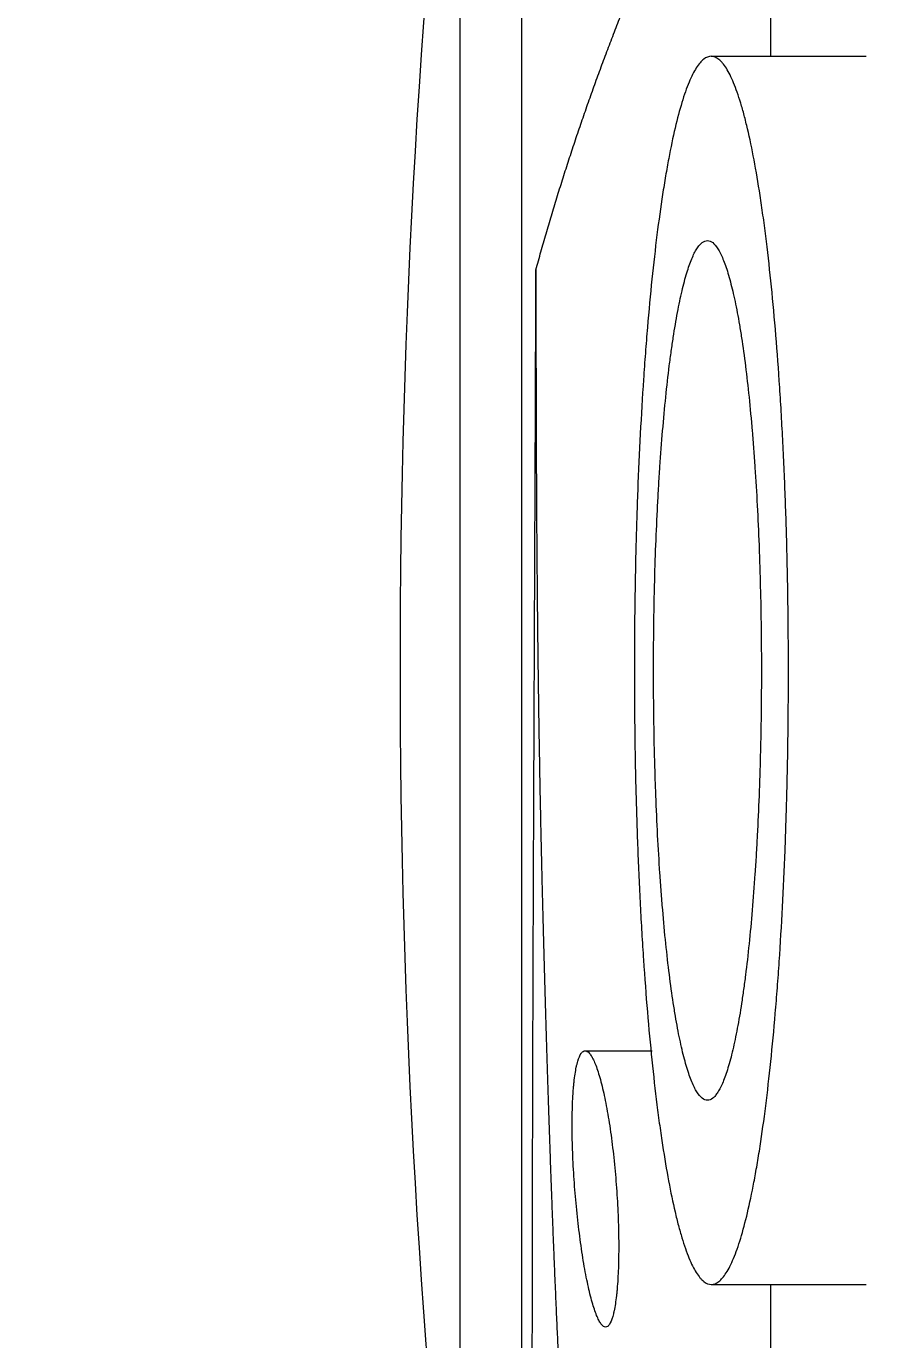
# Model space of a CAD drawing. Extents: x 541 to 1062, y 0 to 382.
# Drawn here: x 769.05 to 774.63, y 271.69 to 280.25 of the extents above; entities that cross this region are included whole.
import ezdxf

# ---------------------------------------------------------------- set-up
doc = ezdxf.new("R2010")
doc.units = 0
doc.header["$LTSCALE"] = 10
doc.header["$MEASUREMENT"] = 0
doc.header["$PDMODE"] = 3
doc.header["$PDSIZE"] = -10
doc.layers.get('0').update_dxf_attribs({"linetype": 'CONTINUOUS'})
doc.layers.get('DEFPOINTS').update_dxf_attribs({"linetype": 'CONTINUOUS'})
doc.layers.add('1', color=7, linetype='CONTINUOUS')
doc.styles.add('Daelim Dimension', font='')
doc.styles.get('Daelim Dimension').set_extended_font_data('NanumGothic')
doc.dimstyles.new('DEFAULT', dxfattribs={"dimscale": 2, "dimtxt": 2, "dimasz": 2, "dimexe": 0, "dimexo": 2, "dimgap": 1, "dimtad": 1, "dimdec": 1, "dimzin": 9, "dimdsep": 46, "dimtxsty": 'Daelim Dimension', "dimcen": 0.5, "dimclrd": 252, "dimclre": 252, "dimclrt": 3, "dimadec": 1, "dimazin": 0, "dimtfac": 1, "dimtdec": 1, "dimtix": 1, "dimtmove": 0, "dimatfit": 3, "dimfxl": 1, "dimtolj": 1, "dimtzin": 1, "dimlwd": 9, "dimlwe": 9, "dimarcsym": 0})

# ---------------------------------------------------------------- blocks, each defined once
blk = doc.blocks.new('*D9')
at = {"color": 5, "linetype": 'ByBlock', "lineweight": 9, "ltscale": 0.5, "transparency": 16777216}
for p, q in [((729.6377, 97.5389), (729.6377, 341.2206)), ((733.6377, 341.2206), (805.042, 341.2206)), ((809.042, 265.765), (809.042, 341.2206))]:
    blk.add_line(p, q, dxfattribs=at)
at = {"color": 5, "ltscale": 0.5, "transparency": 16777216}
for points in [[(733.6377, 341.8873), (733.6377, 340.5539), (729.6377, 341.2206)], [(805.042, 341.8873), (805.042, 340.5539), (809.042, 341.2206)]]:
    blk.add_solid(points, dxfattribs=at)
at = {"layer": 'DEFPOINTS', "color": 0, "ltscale": 0.5, "transparency": 16777216}
for p in [(809.042, 341.2206), (809.042, 261.765), (729.6377, 93.5389)]:
    blk.add_point(p, dxfattribs=at)
at = {"color": 7, "ltscale": 0.5, "transparency": 16777216, "insert": (769.3398, 346.2206), "char_height": 6, "attachment_point": 5, "style": 'Daelim Dimension'}
blk.add_mtext('\\A1;79.4', dxfattribs=at)

msp = doc.modelspace()

# ---------------------------------------------------------------- linework, layer by layer
at = {"layer": '1', "color": 7, "linetype": 'Continuous', "lineweight": 18}
for p, q in [((772.2768, 283.2922), (772.2768, 268.8567)), ((773.5128, 280.0535), (774.521, 280.0535)), ((772.6906, 273.576), (773.1274, 273.576)), ((773.5128, 272.0535), (774.521, 272.0535))]:
    msp.add_line(p, q, dxfattribs=at)
at = {"layer": '1', "color": 7, "linetype": 'Continuous', "lineweight": 13}
msp.add_line((771.8758, 269.4579), (771.8758, 282.7874), dxfattribs=at)
at = {"layer": '1', "color": 7, "linetype": 'Continuous', "lineweight": 18}
msp.add_arc((829.2846, 276.0745), 57.8, 173.330601, 186.669399, dxfattribs=at)
at = {"layer": '1', "color": 7, "linetype": 'Continuous', "lineweight": 13}
msp.add_open_spline([(772.3702, 278.6629), (772.3756, 278.6825), (772.3864, 278.7217), (772.4029, 278.7806), (772.4196, 278.8393), (772.4365, 278.898), (772.4537, 278.9566), (772.4711, 279.0151), (772.4887, 279.0736), (772.5066, 279.1319), (772.5246, 279.1902), (772.5429, 279.2484), (772.5614, 279.3066), (772.5802, 279.3646), (772.5991, 279.4226), (772.6183, 279.4805), (772.6377, 279.5384), (772.6573, 279.5961), (772.6771, 279.6538), (772.6971, 279.7114), (772.7174, 279.769), (772.7378, 279.8264), (772.7585, 279.8838), (772.7794, 279.9411), (772.8005, 279.9983), (772.8218, 280.0554), (772.8433, 280.1125), (772.8651, 280.1694), (772.887, 280.2263), (772.9092, 280.2832), (772.9315, 280.3399), (772.9541, 280.3966), (772.9769, 280.4531), (772.9998, 280.5096), (773.023, 280.5661), (773.0464, 280.6224), (773.07, 280.6787), (773.0938, 280.7349), (773.1177, 280.791), (773.1419, 280.847), (773.1663, 280.9029), (773.1909, 280.9588), (773.2157, 281.0146), (773.2407, 281.0703), (773.2659, 281.1259), (773.2912, 281.1814), (773.3168, 281.2369), (773.3426, 281.2923), (773.3685, 281.3476), (773.3947, 281.4028), (773.421, 281.4579), (773.4476, 281.513), (773.4743, 281.5679), (773.5012, 281.6228), (773.5283, 281.6776), (773.5556, 281.7324), (773.5831, 281.787), (773.6108, 281.8416), (773.6386, 281.896), (773.6667, 281.9504), (773.6949, 282.0048), (773.7233, 282.059), (773.7502, 282.11), (773.7678, 282.143), (773.7757, 282.1579)], degree=3, knots=[0, 0, 0, 0, 0.016666, 0.033317, 0.04995, 0.066568, 0.083169, 0.099753, 0.116322, 0.132874, 0.149409, 0.165929, 0.182432, 0.198919, 0.215389, 0.231843, 0.248281, 0.264703, 0.281108, 0.297497, 0.31387, 0.330227, 0.346567, 0.362892, 0.3792, 0.395491, 0.411767, 0.428027, 0.44427, 0.460497, 0.476708, 0.492903, 0.509082, 0.525245, 0.541392, 0.557522, 0.573637, 0.589735, 0.605818, 0.621884, 0.637934, 0.653969, 0.669987, 0.685989, 0.701976, 0.717946, 0.733901, 0.749839, 0.765762, 0.781668, 0.797559, 0.813434, 0.829293, 0.845136, 0.860963, 0.876775, 0.89257, 0.90835, 0.924114, 0.939863, 0.955595, 0.971312, 0.987013, 1, 1, 1, 1], dxfattribs=at)
at = {"layer": '1', "color": 7, "linetype": 'Continuous', "lineweight": 18}
for points, knots in [([(773.8976, 282.1635), (773.8976, 281.9577), (773.8976, 281.7507), (773.8976, 281.2599), (773.8976, 280.7673), (773.8976, 280.2678), (773.8976, 280.0558)], [0, 0, 0, 0, 0.298825, 0.298825, 0.704012, 1, 1, 1, 1]), ([(773.5128, 280.0535), (773.4963, 280.0536), (773.4799, 280.0472), (773.4474, 280.0221), (773.4152, 279.9843), (773.3835, 279.9218), (773.36, 279.8653), (773.3521, 279.8449), (773.3366, 279.8008), (773.3289, 279.7773), (773.3062, 279.7027), (773.2767, 279.5919), (773.2487, 279.4589), (773.2283, 279.3508), (773.2182, 279.2946), (773.2084, 279.2352), (773.2019, 279.1949), (773.1986, 279.1744), (773.1826, 279.0702), (773.1583, 278.8947), (773.1253, 278.606), (773.1057, 278.3965), (773.0943, 278.2601), (773.092, 278.2326), (773.0876, 278.1769), (773.0854, 278.1488), (773.079, 278.0639), (773.0749, 278.0067), (773.0633, 277.8333), (773.0492, 277.5971), (773.0381, 277.3512), (773.0309, 277.1632), (773.0276, 277.0682), (773.0247, 276.9719), (773.0229, 276.9073), (773.022, 276.8749), (773.018, 276.7128), (773.0156, 276.5828), (773.0123, 276.3223), (773.0115, 276.1917), (773.0115, 275.9299), (773.0123, 275.7987), (773.0147, 275.6015), (773.0157, 275.5355), (773.0181, 275.4048), (773.0196, 275.3399), (773.0244, 275.1467), (773.0324, 274.8929), (773.0434, 274.6464), (773.0528, 274.4644), (773.0562, 274.4041), (773.0615, 274.3145), (773.0633, 274.2847), (773.067, 274.2257), (773.0766, 274.0793), (773.0956, 273.8267), (773.1151, 273.6172), (773.1358, 273.4152), (773.1469, 273.3179), (773.1615, 273.2013), (773.1645, 273.1782), (773.1705, 273.1328), (773.1795, 273.0658), (773.1888, 273.0017), (773.2078, 272.8776), (773.234, 272.7226), (773.2621, 272.5884), (773.2838, 272.4958), (773.2911, 272.4662), (773.3061, 272.4098), (773.3136, 272.3832), (773.3363, 272.3081), (773.3671, 272.2204), (773.3987, 272.157), (773.4227, 272.1186), (773.4348, 272.1018), (773.447, 272.0884), (773.4552, 272.0802), (773.4593, 272.0766), (773.4798, 272.0602), (773.4963, 272.0536), (773.5128, 272.0535)], [0, 0, 0, 0, 0.03125, 0.03125, 0.0625, 0.09375, 0.09375, 0.109375, 0.109375, 0.125, 0.125, 0.15625, 0.1875, 0.1875, 0.203125, 0.210938, 0.210938, 0.21875, 0.21875, 0.25, 0.28125, 0.3125, 0.3125, 0.320313, 0.320313, 0.328125, 0.328125, 0.34375, 0.34375, 0.375, 0.40625, 0.40625, 0.421875, 0.429688, 0.429688, 0.4375, 0.4375, 0.46875, 0.46875, 0.5, 0.5, 0.53125, 0.53125, 0.546875, 0.546875, 0.5625, 0.5625, 0.59375, 0.625, 0.625, 0.640625, 0.640625, 0.648438, 0.648438, 0.65625, 0.6875, 0.71875, 0.71875, 0.75, 0.75, 0.757812, 0.757812, 0.765625, 0.78125, 0.78125, 0.8125, 0.84375, 0.84375, 0.859375, 0.859375, 0.875, 0.875, 0.90625, 0.9375, 0.9375, 0.953125, 0.960937, 0.960937, 0.96875, 0.96875, 1, 1, 1, 1]), ([(773.5128, 272.0535), (773.5293, 272.0533), (773.5457, 272.0597), (773.5782, 272.0849), (773.6104, 272.1226), (773.6422, 272.1851), (773.6657, 272.2416), (773.6736, 272.2621), (773.6892, 272.3061), (773.6969, 272.3296), (773.7196, 272.4042), (773.7492, 272.515), (773.7773, 272.648), (773.7978, 272.7561), (773.8079, 272.8123), (773.8178, 272.8717), (773.8243, 272.912), (773.8276, 272.9325), (773.8436, 273.0367), (773.8681, 273.2122), (773.9012, 273.5009), (773.9208, 273.7104), (773.9324, 273.8468), (773.9347, 273.8743), (773.9391, 273.93), (773.9413, 273.9581), (773.9477, 274.0429), (773.9518, 274.1001), (773.9636, 274.2736), (773.9777, 274.5098), (773.9888, 274.7556), (773.9961, 274.9437), (773.9994, 275.0387), (774.0023, 275.135), (774.0041, 275.1996), (774.005, 275.232), (774.0091, 275.3941), (774.0115, 275.5241), (774.0148, 275.7846), (774.0156, 275.9152), (774.0156, 276.177), (774.0148, 276.3082), (774.0124, 276.5055), (774.0114, 276.5714), (774.0089, 276.7021), (774.0075, 276.767), (774.0027, 276.9602), (773.9946, 277.214), (773.9835, 277.4605), (773.974, 277.6426), (773.9707, 277.7028), (773.9653, 277.7924), (773.9635, 277.8222), (773.9598, 277.8812), (773.9502, 278.0276), (773.9311, 278.2802), (773.9115, 278.4898), (773.8906, 278.6918), (773.8795, 278.789), (773.8648, 278.9056), (773.8618, 278.9287), (773.8558, 278.9741), (773.8467, 279.0411), (773.8374, 279.1052), (773.8183, 279.2293), (773.792, 279.3843), (773.7639, 279.5185), (773.7421, 279.6112), (773.7347, 279.6407), (773.7198, 279.6971), (773.7122, 279.7237), (773.6894, 279.7988), (773.6586, 279.8865), (773.627, 279.9499), (773.6029, 279.9883), (773.5908, 280.0051), (773.5786, 280.0185), (773.5704, 280.0267), (773.5663, 280.0303), (773.5458, 280.0467), (773.5293, 280.0533), (773.5128, 280.0535)], [0, 0, 0, 0, 0.03125, 0.03125, 0.0625, 0.09375, 0.09375, 0.109375, 0.109375, 0.125, 0.125, 0.15625, 0.1875, 0.1875, 0.203125, 0.210938, 0.210938, 0.21875, 0.21875, 0.25, 0.28125, 0.3125, 0.3125, 0.320313, 0.320313, 0.328125, 0.328125, 0.34375, 0.34375, 0.375, 0.40625, 0.40625, 0.421875, 0.429688, 0.429688, 0.4375, 0.4375, 0.46875, 0.46875, 0.5, 0.5, 0.53125, 0.53125, 0.546875, 0.546875, 0.5625, 0.5625, 0.59375, 0.625, 0.625, 0.640625, 0.640625, 0.648438, 0.648438, 0.65625, 0.6875, 0.71875, 0.71875, 0.75, 0.75, 0.757813, 0.757813, 0.765625, 0.78125, 0.78125, 0.8125, 0.84375, 0.84375, 0.859375, 0.859375, 0.875, 0.875, 0.90625, 0.9375, 0.9375, 0.953125, 0.960938, 0.960938, 0.96875, 0.96875, 1, 1, 1, 1]), ([(773.4874, 273.2535), (773.4759, 273.2535), (773.4644, 273.2582), (773.4417, 273.2762), (773.4191, 273.303), (773.3969, 273.3471), (773.3805, 273.3869), (773.375, 273.4013), (773.3641, 273.4324), (773.3587, 273.4489), (773.3428, 273.5014), (773.3221, 273.5793), (773.3025, 273.6727), (773.2882, 273.7486), (773.2812, 273.7881), (773.2743, 273.8298), (773.2698, 273.858), (773.2675, 273.8725), (773.2563, 273.9456), (773.2392, 274.0687), (773.2162, 274.2712), (773.2024, 274.4181), (773.1944, 274.5136), (773.1928, 274.533), (773.1897, 274.572), (773.1882, 274.5917), (773.1837, 274.6512), (773.1808, 274.6912), (773.1727, 274.8128), (773.1628, 274.9783), (773.1551, 275.1505), (773.15, 275.2822), (773.1477, 275.3488), (773.1457, 275.4162), (773.1444, 275.4615), (773.1438, 275.4842), (773.141, 275.5977), (773.1376, 275.7797), (773.1359, 276.0539), (773.137, 276.2376), (773.1387, 276.3756), (773.1394, 276.4218), (773.1411, 276.5133), (773.1421, 276.5586), (773.1454, 276.6938), (773.151, 276.8714), (773.1588, 277.0438), (773.1654, 277.1712), (773.1677, 277.2133), (773.1714, 277.2759), (773.1727, 277.2968), (773.1753, 277.3381), (773.182, 277.4404), (773.1953, 277.617), (773.2158, 277.8367), (773.2313, 277.9726), (773.2435, 278.0704), (773.2477, 278.1021), (773.2563, 278.1636), (773.2606, 278.1934), (773.2739, 278.2801), (773.2923, 278.3883), (773.3119, 278.4819), (773.3271, 278.5465), (773.3323, 278.5671), (773.3427, 278.6064), (773.348, 278.6249), (773.3639, 278.6772), (773.3854, 278.7383), (773.4075, 278.7823), (773.4244, 278.8089), (773.43, 278.8167), (773.4414, 278.83), (773.4471, 278.8357), (773.4643, 278.8491), (773.4759, 278.8535), (773.4874, 278.8535)], [0, 0, 0, 0, 0.03125, 0.03125, 0.0625, 0.09375, 0.09375, 0.109375, 0.109375, 0.125, 0.125, 0.15625, 0.1875, 0.1875, 0.203125, 0.210937, 0.210937, 0.21875, 0.21875, 0.25, 0.28125, 0.3125, 0.3125, 0.320312, 0.320312, 0.328125, 0.328125, 0.34375, 0.34375, 0.375, 0.40625, 0.40625, 0.421875, 0.429687, 0.429687, 0.4375, 0.4375, 0.46875, 0.5, 0.53125, 0.53125, 0.546875, 0.546875, 0.5625, 0.5625, 0.59375, 0.625, 0.625, 0.640625, 0.640625, 0.648437, 0.648437, 0.65625, 0.6875, 0.71875, 0.75, 0.75, 0.765625, 0.765625, 0.78125, 0.78125, 0.8125, 0.84375, 0.84375, 0.859375, 0.859375, 0.875, 0.875, 0.90625, 0.9375, 0.9375, 0.953125, 0.953125, 0.96875, 0.96875, 1, 1, 1, 1]), ([(773.4874, 278.8535), (773.499, 278.8534), (773.5105, 278.8487), (773.5332, 278.8307), (773.5558, 278.8039), (773.578, 278.7598), (773.5945, 278.72), (773.6, 278.7056), (773.6109, 278.6745), (773.6162, 278.658), (773.6322, 278.6055), (773.6529, 278.5276), (773.6725, 278.4342), (773.6869, 278.3583), (773.6939, 278.3188), (773.7008, 278.2772), (773.7054, 278.2489), (773.7077, 278.2345), (773.7189, 278.1613), (773.736, 278.0382), (773.7592, 277.8357), (773.7729, 277.6889), (773.781, 277.5933), (773.7826, 277.574), (773.7857, 277.535), (773.7872, 277.5152), (773.7917, 277.4558), (773.7946, 277.4157), (773.8028, 277.2941), (773.8127, 277.1286), (773.8205, 276.9564), (773.8255, 276.8247), (773.8279, 276.7582), (773.8299, 276.6907), (773.8312, 276.6455), (773.8318, 276.6227), (773.8346, 276.5092), (773.838, 276.3272), (773.8398, 276.053), (773.8387, 275.8693), (773.837, 275.7313), (773.8362, 275.6851), (773.8345, 275.5936), (773.8335, 275.5483), (773.8301, 275.4131), (773.8245, 275.2355), (773.8168, 275.0631), (773.8101, 274.9357), (773.8078, 274.8936), (773.804, 274.831), (773.8028, 274.8101), (773.8001, 274.7688), (773.7934, 274.6665), (773.7801, 274.4899), (773.7595, 274.2702), (773.744, 274.1343), (773.7317, 274.0365), (773.7275, 274.0048), (773.7189, 273.9433), (773.7145, 273.9135), (773.7012, 273.8268), (773.6828, 273.7186), (773.6631, 273.625), (773.6479, 273.5604), (773.6427, 273.5398), (773.6323, 273.5005), (773.627, 273.482), (773.611, 273.4297), (773.5895, 273.3686), (773.5674, 273.3246), (773.5505, 273.298), (773.5449, 273.2903), (773.5335, 273.2769), (773.5278, 273.2713), (773.5105, 273.2578), (773.499, 273.2534), (773.4874, 273.2535)], [0, 0, 0, 0, 0.03125, 0.03125, 0.0625, 0.09375, 0.09375, 0.109375, 0.109375, 0.125, 0.125, 0.15625, 0.1875, 0.1875, 0.203125, 0.210938, 0.210938, 0.21875, 0.21875, 0.25, 0.28125, 0.3125, 0.3125, 0.320313, 0.320313, 0.328125, 0.328125, 0.34375, 0.34375, 0.375, 0.40625, 0.40625, 0.421875, 0.429688, 0.429688, 0.4375, 0.4375, 0.46875, 0.5, 0.53125, 0.53125, 0.546875, 0.546875, 0.5625, 0.5625, 0.59375, 0.625, 0.625, 0.640625, 0.640625, 0.648438, 0.648438, 0.65625, 0.6875, 0.71875, 0.75, 0.75, 0.765625, 0.765625, 0.78125, 0.78125, 0.8125, 0.84375, 0.84375, 0.859375, 0.859375, 0.875, 0.875, 0.90625, 0.9375, 0.9375, 0.953125, 0.953125, 0.96875, 0.96875, 1, 1, 1, 1]), ([(772.3463, 271.1101), (772.3463, 271.1214), (772.3463, 271.144), (772.3463, 271.1782), (772.3463, 271.2124), (772.3463, 271.2467), (772.3464, 271.2812), (772.3464, 271.3157), (772.3464, 271.3504), (772.3464, 271.3852), (772.3464, 271.4201), (772.3465, 271.4551), (772.3465, 271.4902), (772.3465, 271.5254), (772.3465, 271.5608), (772.3466, 271.5962), (772.3466, 271.6318), (772.3466, 271.6674), (772.3467, 271.7032), (772.3467, 271.7391), (772.3468, 271.7751), (772.3468, 271.8113), (772.3469, 271.8475), (772.3469, 271.8839), (772.347, 271.9203), (772.347, 271.9569), (772.3471, 271.9936), (772.3471, 272.0304), (772.3472, 272.0674), (772.3472, 272.1044), (772.3473, 272.1416), (772.3473, 272.1788), (772.3474, 272.2162), (772.3474, 272.2537), (772.3475, 272.2913), (772.3476, 272.3291), (772.3476, 272.3669), (772.3477, 272.4049), (772.3478, 272.443), (772.3478, 272.4812), (772.3479, 272.5195), (772.348, 272.5579), (772.348, 272.5965), (772.3481, 272.6351), (772.3482, 272.6739), (772.3483, 272.7128), (772.3483, 272.7518), (772.3486, 272.8647), (772.349, 273.0526), (772.3497, 273.3182), (772.3505, 273.5866), (772.3513, 273.8578), (772.3523, 274.1319), (772.3533, 274.4089), (772.3545, 274.7259), (772.3559, 275.0827), (772.3576, 275.479), (772.3593, 275.8759), (772.3614, 276.3706), (772.3639, 276.9626), (772.3662, 277.5244), (772.3678, 277.9573), (772.3686, 278.1946), (772.3691, 278.3602), (772.3694, 278.4582), (772.3697, 278.5595), (772.37, 278.628), (772.3702, 278.6629)], [0, 0, 0, 0, 0.005498, 0.01099, 0.016476, 0.021957, 0.027433, 0.032904, 0.038369, 0.04383, 0.049286, 0.054738, 0.060185, 0.065629, 0.071068, 0.076504, 0.081936, 0.087365, 0.092791, 0.098214, 0.103634, 0.109051, 0.114466, 0.119878, 0.125289, 0.130698, 0.136105, 0.14151, 0.146914, 0.152317, 0.157719, 0.16312, 0.16852, 0.17392, 0.17932, 0.18472, 0.19012, 0.19552, 0.20092, 0.206322, 0.211724, 0.217127, 0.222531, 0.227937, 0.233345, 0.238754, 0.244165, 0.249578, 0.285579, 0.321403, 0.357099, 0.392719, 0.428311, 0.463927, 0.499616, 0.549603, 0.599259, 0.648723, 0.698134, 0.783829, 0.869495, 0.90919, 0.948377, 0.960576, 0.973245, 0.986385, 1, 1, 1, 1]), ([(772.3702, 278.6629), (772.3702, 278.6501), (772.3702, 278.624), (772.3702, 278.584), (772.3702, 278.5423), (772.3702, 278.4988), (772.3702, 278.4537), (772.3702, 278.4069), (772.3702, 278.3583), (772.3703, 278.308), (772.3703, 278.256), (772.3703, 278.2023), (772.3704, 278.1468), (772.3705, 278.0895), (772.3706, 278.0306), (772.3707, 277.9698), (772.3708, 277.9073), (772.3709, 277.8431), (772.3711, 277.7771), (772.3713, 277.7093), (772.3715, 277.6397), (772.3718, 277.5684), (772.3721, 277.4953), (772.3724, 277.4204), (772.3727, 277.3437), (772.3731, 277.2653), (772.3735, 277.1851), (772.374, 277.1031), (772.3745, 277.0193), (772.3751, 276.9338), (772.3757, 276.8465), (772.3764, 276.7574), (772.3773, 276.6438), (772.3785, 276.5065), (772.3801, 276.3463), (772.3819, 276.1869), (772.3839, 276.0283), (772.3861, 275.8706), (772.3884, 275.7138), (772.391, 275.558), (772.3937, 275.4032), (772.3966, 275.2495), (772.3997, 275.0968), (772.4029, 274.9452), (772.4063, 274.7948), (772.4101, 274.6384), (772.4141, 274.4772), (772.4184, 274.3124), (772.4227, 274.1518), (772.4271, 273.9955), (772.4314, 273.8435), (772.4358, 273.6959), (772.4402, 273.5525), (772.4445, 273.4135), (772.4489, 273.2787), (772.4532, 273.1482), (772.4575, 273.0219), (772.4618, 272.8998), (772.466, 272.7819), (772.4702, 272.668), (772.4743, 272.5583), (772.4783, 272.4526), (772.4823, 272.3509), (772.4863, 272.2532), (772.4901, 272.1593), (772.4939, 272.0693), (772.4976, 271.983), (772.5011, 271.9006), (772.5046, 271.8218), (772.508, 271.7467), (772.5113, 271.6751), (772.5144, 271.6071), (772.5174, 271.5426), (772.5204, 271.4815), (772.5231, 271.4238), (772.5258, 271.3695), (772.5283, 271.3184), (772.5306, 271.2706), (772.5329, 271.226), (772.535, 271.1846), (772.5369, 271.1463), (772.5387, 271.111), (772.5404, 271.0788), (772.5419, 271.0496), (772.5432, 271.0234), (772.5441, 271.007), (772.5445, 270.9992)], [0, 0, 0, 0, 0.004979, 0.010167, 0.015564, 0.02117, 0.026984, 0.033008, 0.03924, 0.04568, 0.052329, 0.059186, 0.066251, 0.073523, 0.081003, 0.088691, 0.096585, 0.104687, 0.112995, 0.12151, 0.130231, 0.139158, 0.148291, 0.15763, 0.167175, 0.176925, 0.186881, 0.197043, 0.20741, 0.217984, 0.228762, 0.239745, 0.250933, 0.270738, 0.290436, 0.310026, 0.329511, 0.348891, 0.368169, 0.387345, 0.406423, 0.425405, 0.444293, 0.463092, 0.481804, 0.500431, 0.521613, 0.542359, 0.562668, 0.582537, 0.601966, 0.620952, 0.639492, 0.657586, 0.675234, 0.692436, 0.709191, 0.725501, 0.741363, 0.756779, 0.771748, 0.786271, 0.800345, 0.813973, 0.827153, 0.839885, 0.852169, 0.864004, 0.87539, 0.886327, 0.896813, 0.90685, 0.916436, 0.925572, 0.934257, 0.942491, 0.950274, 0.957605, 0.964486, 0.970914, 0.976891, 0.982417, 0.98749, 0.992112, 0.996282, 1, 1, 1, 1]), ([(772.8242, 271.776), (772.8155, 271.776), (772.8065, 271.7818), (772.7927, 271.7987), (772.788, 271.8058), (772.7785, 271.8227), (772.7737, 271.8326), (772.7593, 271.8661), (772.7497, 271.8935), (772.7354, 271.9419), (772.7307, 271.9592), (772.7212, 271.9965), (772.7165, 272.0162), (772.7028, 272.0779), (772.6939, 272.1227), (772.6811, 272.1958), (772.6769, 272.2212), (772.6688, 272.273), (772.665, 272.2995), (772.6537, 272.3804), (772.6468, 272.4365), (772.6342, 272.5531), (772.6287, 272.6117), (772.6217, 272.6999), (772.6196, 272.7294), (772.6158, 272.7885), (772.6141, 272.8182), (772.6097, 272.9056), (772.6078, 272.9621), (772.6066, 273.0306), (772.6064, 273.0442), (772.6062, 273.0712), (772.6061, 273.0846), (772.6062, 273.1242), (772.6064, 273.1496), (772.608, 273.2235), (772.6101, 273.2692), (772.614, 273.322), (772.6148, 273.3323), (772.6166, 273.3523), (772.6194, 273.3814), (772.625, 273.4253), (772.6304, 273.4556), (772.6348, 273.4765), (772.6363, 273.4832), (772.6395, 273.4959), (772.6411, 273.5019), (772.6494, 273.5302), (772.6567, 273.5471), (772.6687, 273.5643), (772.6729, 273.5687), (772.6816, 273.5745), (772.686, 273.576), (772.6906, 273.576)], [0, 0, 0, 0, 0.0625, 0.0625, 0.09375, 0.09375, 0.125, 0.125, 0.1875, 0.1875, 0.21875, 0.21875, 0.25, 0.25, 0.3125, 0.3125, 0.34375, 0.34375, 0.375, 0.375, 0.4375, 0.4375, 0.5, 0.5, 0.53125, 0.53125, 0.5625, 0.5625, 0.625, 0.625, 0.640625, 0.640625, 0.65625, 0.65625, 0.6875, 0.6875, 0.75, 0.75, 0.765625, 0.765625, 0.78125, 0.8125, 0.84375, 0.84375, 0.859375, 0.859375, 0.875, 0.875, 0.9375, 0.9375, 0.96875, 0.96875, 1, 1, 1, 1]), ([(772.6906, 273.576), (772.6998, 273.576), (772.7092, 273.5702), (772.7238, 273.5533), (772.7287, 273.5462), (772.7387, 273.5293), (772.7438, 273.5194), (772.7589, 273.486), (772.7689, 273.4587), (772.7837, 273.4104), (772.7887, 273.3931), (772.7985, 273.3559), (772.8034, 273.3363), (772.8175, 273.2746), (772.8266, 273.2298), (772.8395, 273.1568), (772.8437, 273.1314), (772.8518, 273.0796), (772.8557, 273.0532), (772.8668, 272.9723), (772.8735, 272.9162), (772.8856, 272.7995), (772.8907, 272.7408), (772.897, 272.6525), (772.899, 272.623), (772.9023, 272.5639), (772.9038, 272.5341), (772.9074, 272.4467), (772.9088, 272.3902), (772.9094, 272.3216), (772.9094, 272.308), (772.9094, 272.281), (772.9094, 272.2676), (772.909, 272.228), (772.9085, 272.2025), (772.9062, 272.1287), (772.9038, 272.0829), (772.8996, 272.0302), (772.8987, 272.0198), (772.8968, 271.9998), (772.8938, 271.9707), (772.8881, 271.9268), (772.8827, 271.8965), (772.8783, 271.8756), (772.8768, 271.8689), (772.8737, 271.8562), (772.8721, 271.8501), (772.8639, 271.8218), (772.8568, 271.8048), (772.8452, 271.7876), (772.8412, 271.7833), (772.8329, 271.7774), (772.8286, 271.776), (772.8242, 271.776)], [0, 0, 0, 0, 0.0625, 0.0625, 0.09375, 0.09375, 0.125, 0.125, 0.1875, 0.1875, 0.21875, 0.21875, 0.25, 0.25, 0.3125, 0.3125, 0.34375, 0.34375, 0.375, 0.375, 0.4375, 0.4375, 0.5, 0.5, 0.53125, 0.53125, 0.5625, 0.5625, 0.625, 0.625, 0.640625, 0.640625, 0.65625, 0.65625, 0.6875, 0.6875, 0.75, 0.75, 0.765625, 0.765625, 0.78125, 0.8125, 0.84375, 0.84375, 0.859375, 0.859375, 0.875, 0.875, 0.9375, 0.9375, 0.96875, 0.96875, 1, 1, 1, 1]), ([(773.8976, 272.0478), (773.8976, 271.9511), (773.8976, 271.8548), (773.8976, 271.4681), (773.8976, 270.8937), (773.8976, 270.2984), (773.8976, 269.9876), (773.8976, 269.9528)], [0, 0, 0, 0, 0.134161, 0.134161, 0.541328, 0.948494, 1, 1, 1, 1])]:
    msp.add_open_spline(points, degree=3, knots=knots, dxfattribs=at)

# ---------------------------------------------------------------- dimensions: what is measured, and where the dimension line sits
at = {"ltscale": 0.5}
dim = msp.add_linear_dim(base=(809.042, 341.2206), p1=(729.6377, 93.5389), p2=(809.042, 261.765), dimstyle='DEFAULT', override={"dimtxt": 3, "dimclrd": 5, "dimclre": 5, "dimclrt": 7, "dimfxl": 1.25, "dimarcsym": 1}, dxfattribs=at)
dim.commit()
dim.dimension.update_dxf_attribs({"geometry": '*D9', "text_midpoint": (769.3398, 346.2206)})

doc.saveas('drawing.dxf')
